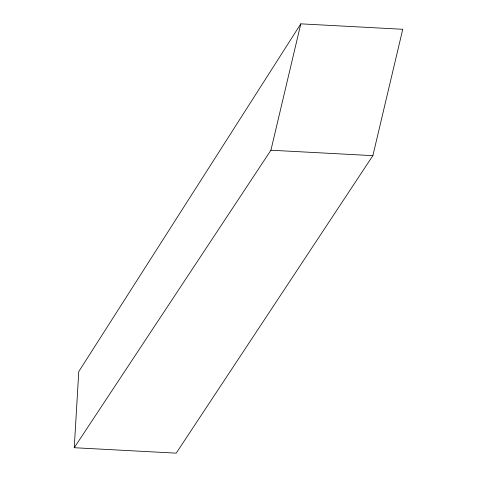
<?xml version="1.0" encoding="UTF-8"?>
<svg xmlns="http://www.w3.org/2000/svg" width="477" height="477" viewBox="0 0 477 477"><rect width="100%" height="100%" fill="white"/><g stroke="black" fill="none" stroke-linecap="round" stroke-linejoin="round"><path stroke-width="0.72" d="M74.245 447.718L78.771 371.571L300.802 23.85L402.755 29.282L372.871 155.651L176.198 453.15L74.245 447.718L270.918 150.219L300.802 23.85M270.918 150.219L372.871 155.651"/></g></svg>
